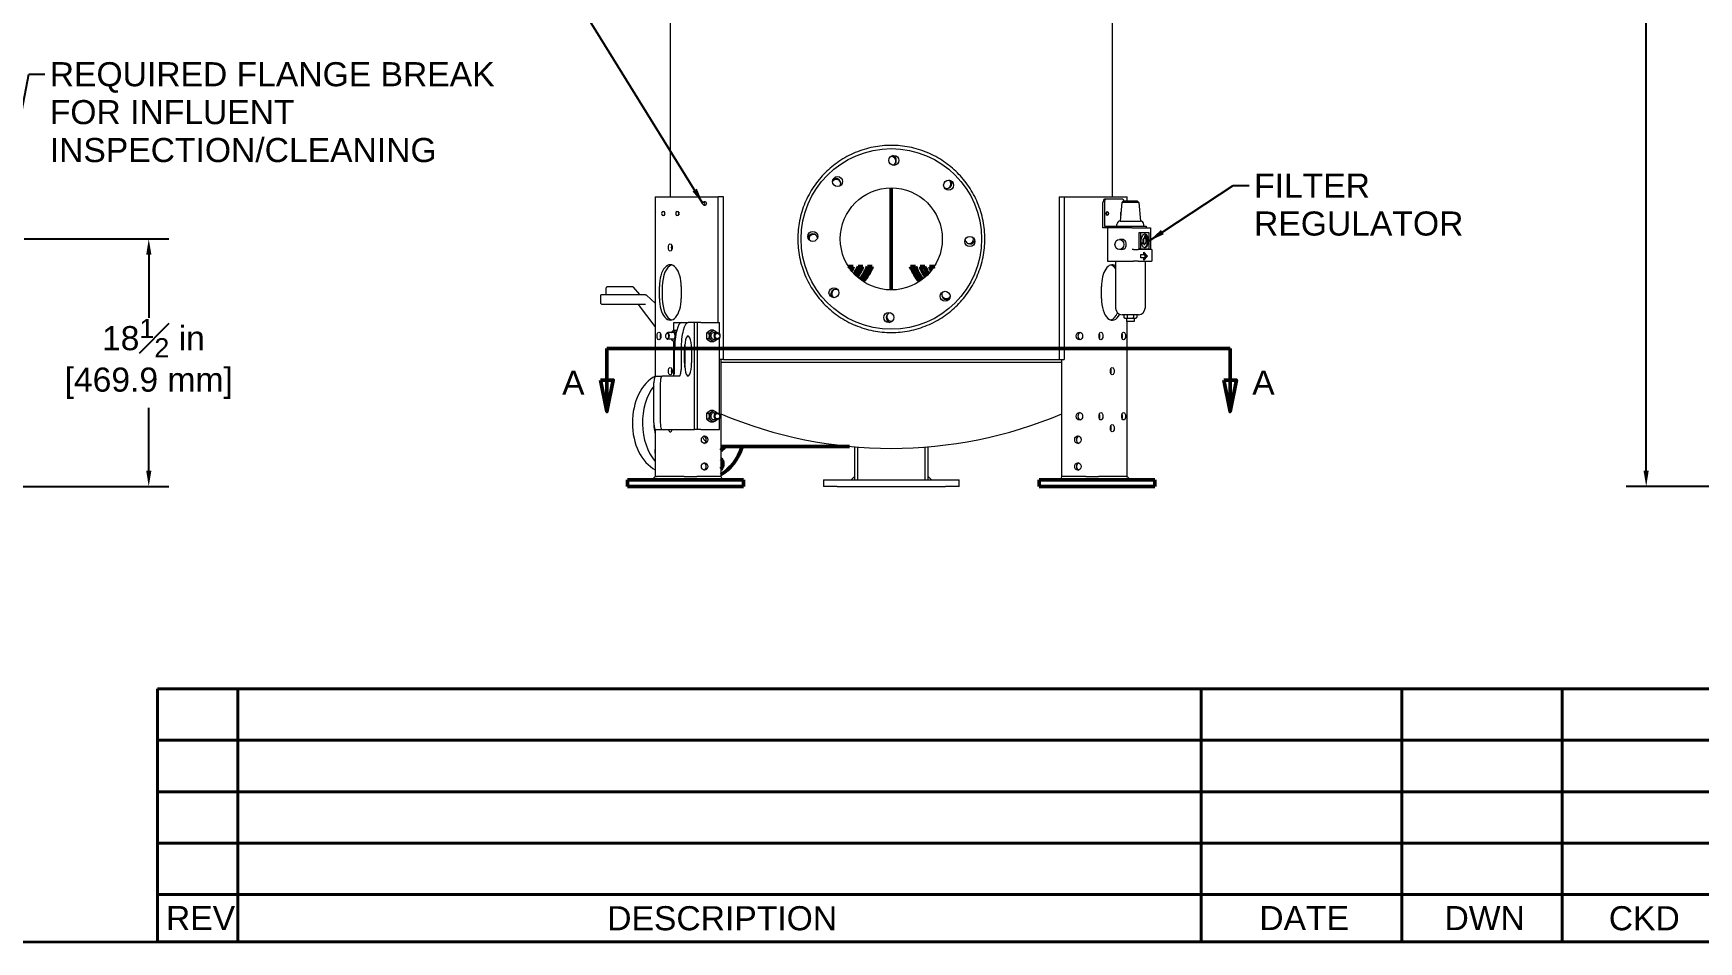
# Model space of a CAD drawing. Header units: inches. Extents: x 15 to 402, y 6 to 261.
# Drawn here: x 134.6 to 259.1, y 6 to 73.9 of the extents above; entities that cross this region are included whole.
import ezdxf

# ---------------------------------------------------------------- set-up
doc = ezdxf.new("R2010")
doc.units = ezdxf.units.IN
doc.header["$LTSCALE"] = 12
doc.header["$MEASUREMENT"] = 0
doc.linetypes.add('DOUBLE_DASH_CHAIN', pattern=[1.2403, 0.6614, -0.0827, 0.1654, -0.0827, 0.1654, -0.0827])
doc.layers.get('0').update_dxf_attribs({"lineweight": 25})
for name, color, linetype, lineweight in [('Border', 7, 'Continuous', 35), ('Dimension (ANSI)', 7, 'Continuous', 25), ('Section Line', 7, 'DOUBLE_DASH_CHAIN', 50), ('Symbol', 7, 'Continuous', 25), ('Symbol (ANSI)', 7, 'Continuous', 25), ('Visible (ANSI)', 7, 'Continuous', 50)]:
    doc.layers.add(name, color=color, linetype=linetype, lineweight=lineweight)
doc.styles.add('MEMCOR Medium', font='arial.ttf')
doc.dimstyles.new('Default (ANSI)', dxfattribs={"dimscale": 12, "dimtxt": 0.15, "dimasz": 0.098425, "dimexe": 0.125, "dimexo": 0.0625, "dimgap": 0.031496, "dimtad": 0, "dimtih": 1, "dimtoh": 1, "dimdec": 4, "dimrnd": 1e-08, "dimzin": 3, "dimdsep": 46, "dimlunit": 5, "dimtxsty": 'MEMCOR Medium', "dimcen": 0.09, "dimdle": 0.393701, "dimclrd": 256, "dimclre": 256, "dimclrt": 256, "dimadec": 0, "dimazin": 1, "dimtfac": 0.8, "dimtofl": 0, "dimtmove": 0, "dimatfit": 3, "dimfxl": 1, "dimfrac": 1, "dimtolj": 1, "dimtzin": 4, "dimlwd": -1, "dimlwe": -1, "dimarcsym": 0})
doc.dimstyles.new('Default (ANSI)$7', dxfattribs={"dimscale": 12, "dimtxt": 0.15, "dimasz": 0.098425, "dimexe": 0.125, "dimexo": 0.0625, "dimgap": 0.031496, "dimtad": 0, "dimtih": 1, "dimtoh": 1, "dimdec": 4, "dimrnd": 1e-08, "dimzin": 3, "dimdsep": 46, "dimlunit": 5, "dimtxsty": 'MEMCOR Medium', "dimcen": 0.09, "dimdle": 0.393701, "dimclrd": 256, "dimclre": 256, "dimclrt": 256, "dimadec": 0, "dimazin": 1, "dimtfac": 0.8, "dimtofl": 0, "dimtmove": 0, "dimatfit": 3, "dimfxl": 1, "dimfrac": 1, "dimtolj": 1, "dimtzin": 4, "dimlwd": -1, "dimlwe": -1, "dimarcsym": 0})

# ---------------------------------------------------------------- blocks, each defined once
blk = doc.blocks.new('Borders 22x34_D')
at = {"layer": 'Border'}
blk.add_line((1.25, 0.5), (33.5, 0.5), dxfattribs=at)
blk = doc.blocks.new('*D24')
at = {"layer": 'Defpoints', "color": 0, "transparency": 16777216}
for p in [(133.17, 58.51), (143.23, 58.51), (93.18, 40.01)]:
    blk.add_point(p, dxfattribs=at)
at = {"layer": 'Dimension (ANSI)', "transparency": 16777216}
for p, q in [((133.92, 58.51), (144.73, 58.51)), ((143.23, 57.33), (143.23, 52.63)), ((143.23, 41.2), (143.23, 45.89)), ((93.93, 40.01), (144.73, 40.01))]:
    blk.add_line(p, q, dxfattribs=at)
for points in [[(143.04, 57.33), (143.43, 57.33), (143.23, 58.51)], [(143.04, 41.2), (143.43, 41.2), (143.23, 40.01)]]:
    blk.add_solid(points, dxfattribs=at)
at = {"layer": 'Dimension (ANSI)', "transparency": 16777216, "char_height": 1.8, "attachment_point": 5, "style": 'MEMCOR Medium'}
for s, insert in [('\\A1; 18{\\H0.8x;\\S1#2;} in', (143.23, 51.1)), ('\\A1;[469.9 mm]', (143.23, 47.73))]:
    blk.add_mtext(s, dxfattribs=dict(at, insert=insert))
blk = doc.blocks.new('2dTransSection0')
at = {"layer": 'Section Line', "linetype": 'DOUBLE_DASH_CHAIN', "ltscale": 0.48389}
blk.add_line((14.79, 4.194), (18.672, 4.194), dxfattribs=at)
at = {"layer": 'Section Line', "linetype": 'Continuous'}
for p, q in [((14.79, 4.194), (15.071, 4.194)), ((14.79, 4.194), (14.79, 3.997)), ((18.391, 4.194), (18.672, 4.194)), ((18.672, 4.194), (18.672, 3.997)), ((14.75, 3.997), (14.79, 3.801)), ((14.829, 3.997), (14.75, 3.997)), ((14.79, 3.997), (14.79, 3.801)), ((14.79, 3.801), (14.829, 3.997)), ((18.633, 3.997), (18.672, 3.801)), ((18.711, 3.997), (18.633, 3.997)), ((18.672, 3.997), (18.672, 3.801)), ((18.672, 3.801), (18.711, 3.997))]:
    blk.add_line(p, q, dxfattribs=at)
at = {"layer": 'Section Line', "linetype": 'Continuous', "flags": 128}
for points in [[(14.75, 3.997), (14.79, 3.801), (14.829, 3.997), (14.75, 3.997)], [(18.633, 3.997), (18.672, 3.801), (18.711, 3.997), (18.633, 3.997)]]:
    blk.add_lwpolyline(points, dxfattribs=at)
at = {"layer": 'Section Line'}
for points in [[(14.75, 3.997), (14.79, 3.801), (14.829, 3.997), (14.75, 3.997)], [(18.633, 3.997), (18.672, 3.801), (18.711, 3.997), (18.633, 3.997)]]:
    blk.add_solid(points, dxfattribs=at)
at = {"layer": 'Section Line', "char_height": 0.15, "attachment_point": 7, "style": 'MEMCOR Medium'}
for insert in [(14.511, 3.906), (18.81, 3.906)]:
    blk.add_mtext('A', dxfattribs=dict(at, insert=insert))
blk = doc.blocks.new('*D27')
at = {"layer": 'Defpoints', "color": 0, "transparency": 16777216}
for p in [(303.18, 130.77), (255.17, 40.01), (282.97, 40.01)]:
    blk.add_point(p, dxfattribs=at)
at = {"layer": 'Dimension (ANSI)', "transparency": 16777216}
for p, q in [((302.43, 130.77), (253.67, 130.77)), ((255.17, 129.59), (255.17, 91.54)), ((255.17, 41.2), (255.17, 79.25)), ((282.22, 40.01), (253.67, 40.01))]:
    blk.add_line(p, q, dxfattribs=at)
for points in [[(254.97, 129.59), (255.36, 129.59), (255.17, 130.77)], [(254.97, 41.2), (255.36, 41.2), (255.17, 40.01)]]:
    blk.add_solid(points, dxfattribs=at)
at = {"layer": 'Dimension (ANSI)', "transparency": 16777216, "char_height": 1.8, "attachment_point": 5, "style": 'MEMCOR Medium'}
for s, insert in [('\\A1; \\fArial|b0|i0;\\H1.8000;90{\\H0.8x;\\S3#4;} in', (255.17, 87.24)), ('\\A1;[2305.2 mm]{\\P\\fArial|b0|i0;\\H1.8000;SHIPPING HEIGHT\\P\\fArial|b0|i0;\\H1.8000;REF.}', (255.17, 81.09))]:
    blk.add_mtext(s, dxfattribs=dict(at, insert=insert))
blk = doc.blocks.new('REVISION HISTORY')
at = {"layer": 'Symbol', "lineweight": 40}
for p, q in [((11.991, 2.075), (22.812, 2.075)), ((11.991, 2.075), (11.991, 0.794)), ((12.491, 2.075), (12.491, 0.794)), ((18.491, 2.075), (18.491, 0.794)), ((19.741, 2.075), (19.741, 0.794)), ((20.741, 2.075), (20.741, 0.794)), ((11.991, 1.755), (22.812, 1.755)), ((11.991, 1.434), (22.812, 1.434)), ((11.991, 1.114), (22.812, 1.114)), ((11.991, 0.794), (22.812, 0.794)), ((11.991, 0.5), (11.991, 0.794)), ((12.491, 0.5), (12.491, 0.794)), ((18.491, 0.5), (18.491, 0.794)), ((19.741, 0.5), (19.741, 0.794)), ((20.741, 0.5), (20.741, 0.794)), ((11.991, 0.5), (22.812, 0.5))]:
    blk.add_line(p, q, dxfattribs=at)
at = {"layer": 'Symbol', "char_height": 0.15, "attachment_point": 7, "style": 'MEMCOR Medium'}
for s, insert in [('REV', (12.043, 0.572)), ('DESCRIPTION', (14.792, 0.569)), ('DATE', (18.854, 0.572)), ('DWN', (20.008, 0.572)), ('CKD', (21.031, 0.569))]:
    blk.add_mtext(s, dxfattribs=dict(at, insert=insert))

msp = doc.modelspace()

# ---------------------------------------------------------------- linework, layer by layer
at = {"layer": 'Visible (ANSI)', "linetype": 'Continuous', "lineweight": 18}
for p, q in [((182.238868, 61.664122), (182.238868, 114.264122)), ((215.239499, 78.514122), (215.239499, 61.664122)), ((181.096538, 61.664122), (181.18898, 61.664122)), ((181.096538, 61.664122), (181.096538, 48.25605)), ((181.18898, 61.664122), (183.24898, 61.664122)), ((183.24898, 61.664122), (184.191538, 61.664122)), ((184.191538, 61.664122), (185.807843, 61.664122)), ((186.185139, 61.664122), (185.807843, 61.664122)), ((185.807843, 52.264122), (185.807843, 61.664122)), ((186.185139, 49.514122), (186.185139, 61.664122)), ((211.293227, 61.664122), (211.670524, 61.664122)), ((211.293227, 61.664122), (211.293227, 49.514122)), ((211.670524, 61.664122), (213.286829, 61.664122)), ((211.670524, 61.664122), (211.670524, 49.514122)), ((213.286829, 61.664122), (214.229386, 61.664122)), ((214.229386, 61.664122), (216.289386, 61.664122)), ((214.558136, 59.351622), (214.558136, 61.226622)), ((214.66639, 61.226622), (214.66639, 59.476622)), ((214.79139, 61.476622), (214.683136, 61.476622)), ((216.04139, 61.476622), (214.79139, 61.476622)), ((215.971794, 61.227054), (215.857175, 59.851622)), ((216.107175, 61.351622), (215.971794, 61.227054)), ((217.242555, 61.227054), (215.971794, 61.227054)), ((216.107175, 61.351622), (217.107175, 61.351622)), ((216.289386, 61.664122), (216.381829, 61.664122)), ((216.381829, 61.351622), (216.381829, 61.664122)), ((217.107175, 61.351622), (217.242555, 61.227054)), ((217.242555, 61.227054), (217.357175, 59.851622)), ((181.64148, 60.569122), (181.73648, 60.569122)), ((181.73648, 60.259122), (181.64148, 60.259122)), ((182.70148, 60.569122), (182.79648, 60.569122)), ((182.79648, 60.259122), (182.70148, 60.259122)), ((215.857175, 59.851622), (217.357175, 59.851622)), ((215.532415, 59.351622), (214.558136, 59.351622)), ((214.66639, 59.476622), (215.532415, 59.476622)), ((214.899643, 59.351622), (214.899643, 56.851622)), ((215.532415, 59.476622), (217.782415, 59.476622)), ((216.375485, 59.351622), (215.532415, 59.351622)), ((215.607175, 59.476622), (215.607175, 59.601622)), ((216.739947, 59.351622), (216.375485, 59.351622)), ((216.739947, 59.351622), (217.081453, 59.351622)), ((217.081453, 59.351622), (217.581453, 59.351622)), ((217.25318, 58.975428), (217.25318, 57.773631)), ((217.361433, 58.975428), (217.25318, 58.975428)), ((218.01798, 58.975428), (217.361433, 58.975428)), ((217.361433, 58.975428), (217.361433, 57.773631)), ((217.581453, 59.351622), (218.081453, 59.351622)), ((217.607175, 59.476622), (217.607175, 59.601622)), ((217.63558, 58.587251), (217.689706, 58.587251)), ((217.657381, 58.587251), (217.722664, 58.795009)), ((217.710249, 58.583246), (217.776791, 58.795009)), ((217.722664, 58.795009), (217.776791, 58.795009)), ((217.776791, 58.795009), (217.748973, 58.551165)), ((217.782415, 59.476622), (217.782415, 59.351622)), ((218.01798, 57.773631), (218.01798, 58.975428)), ((218.081453, 59.351622), (218.114947, 59.351622)), ((218.114947, 59.351622), (218.114947, 57.731429)), ((215.982175, 58.476622), (215.785676, 58.476622)), ((215.982175, 57.726622), (215.785676, 57.726622)), ((216.8482, 57.731429), (216.739947, 57.731429)), ((216.8482, 57.731429), (217.189706, 57.731429)), ((218.189706, 57.731429), (217.189706, 57.731429)), ((217.361433, 57.773631), (217.25318, 57.773631)), ((217.361433, 57.773631), (218.01798, 57.773631)), ((217.403425, 57.107037), (217.403425, 57.346206)), ((217.403425, 57.346206), (217.626764, 57.346206)), ((217.52969, 58.180886), (217.550459, 58.246981)), ((217.52969, 58.180886), (217.583817, 58.180886)), ((217.641992, 58.087852), (217.52969, 58.180886)), ((217.550459, 58.246981), (217.604586, 58.246981)), ((217.583817, 58.180886), (217.604586, 58.246981)), ((217.696118, 58.087852), (217.583817, 58.180886)), ((217.626764, 57.346206), (217.626764, 57.534014)), ((217.626764, 57.534014), (217.880558, 57.226622)), ((217.772305, 57.226622), (217.626764, 57.402899)), ((217.641992, 58.087852), (217.696118, 58.087852)), ((217.704801, 58.16396), (217.696118, 58.087852)), ((218.189706, 57.731429), (218.2232, 57.731429)), ((218.2232, 57.731429), (218.2232, 56.851622)), ((214.899643, 56.851622), (216.8482, 56.851622)), ((215.499397, 56.851622), (215.499397, 53.351622)), ((217.189706, 56.851622), (216.8482, 56.851622)), ((217.189706, 56.851622), (218.189706, 56.851622)), ((217.626764, 57.107037), (217.403425, 57.107037)), ((217.880558, 57.226622), (217.626764, 56.91923)), ((217.626764, 57.050345), (217.772305, 57.226622)), ((217.626764, 56.91923), (217.626764, 57.107037)), ((217.714952, 56.851622), (217.714952, 53.351622)), ((217.880558, 57.226622), (217.772305, 57.226622)), ((218.2232, 56.851622), (218.189706, 56.851622)), ((177.432593, 54.367964), (177.432593, 54.862964)), ((177.854431, 54.922964), (177.486735, 54.922964)), ((179.433332, 54.922964), (177.854431, 54.922964)), ((179.935638, 54.355076), (179.47301, 54.904061)), ((181.40398, 54.074122), (181.40398, 54.954122)), ((181.620486, 54.954122), (181.620486, 54.074122)), ((183.03398, 54.954122), (183.03398, 54.074122)), ((214.444386, 54.074122), (214.444386, 54.954122)), ((176.990097, 54.222964), (176.990097, 53.772964)), ((177.647602, 54.347964), (177.096059, 54.347964)), ((177.096059, 53.647964), (177.647602, 53.647964)), ((180.361583, 54.347964), (177.647602, 54.347964)), ((177.647602, 53.647964), (180.352818, 53.647964)), ((181.096538, 51.968066), (179.842688, 53.622003)), ((181.096538, 53.710422), (180.426977, 54.321875)), ((217.214952, 52.851622), (215.999397, 52.851622)), ((216.115252, 52.851622), (216.115252, 52.664122)), ((216.187421, 52.601622), (216.397298, 52.601622)), ((216.325925, 52.601622), (216.325925, 52.351622)), ((216.888425, 52.351622), (216.325925, 52.351622)), ((216.361213, 52.851622), (216.361213, 52.664122)), ((216.381829, 40.764122), (216.381829, 52.351622)), ((216.397298, 52.601622), (216.817051, 52.601622)), ((216.817051, 52.601622), (217.026928, 52.601622)), ((216.853136, 52.851622), (216.853136, 52.664122)), ((216.888425, 52.601622), (216.888425, 52.351622)), ((217.099097, 52.851622), (217.099097, 52.664122)), ((181.923912, 51.429735), (181.951164, 51.468265)), ((181.923912, 51.098508), (181.951164, 51.059978)), ((182.460562, 51.514122), (182.023319, 51.514122)), ((182.473474, 52.264122), (183.06084, 52.264122)), ((182.473474, 51.685217), (182.473474, 52.264122)), ((182.489501, 51.697135), (182.699746, 51.697135)), ((183.06084, 52.264122), (183.543803, 52.264122)), ((184.022079, 52.264122), (183.543803, 52.264122)), ((184.256668, 52.264122), (184.022079, 52.264122)), ((184.022079, 44.264122), (184.022079, 52.264122)), ((184.502897, 52.264122), (184.256668, 52.264122)), ((184.256668, 44.264122), (184.256668, 52.264122)), ((184.502897, 52.264122), (185.888537, 52.264122)), ((185.121512, 51.480628), (184.931005, 51.480628)), ((185.121512, 51.047616), (184.931005, 51.047616)), ((185.446271, 51.697135), (185.255765, 51.697135)), ((185.462979, 51.514122), (185.715421, 51.514122)), ((185.888537, 51.414259), (185.888537, 52.264122)), ((185.888537, 45.414259), (185.888537, 51.113985)), ((182.460562, 51.014122), (182.023319, 51.014122)), ((182.473474, 48.320469), (182.473474, 50.843027)), ((182.489501, 50.831109), (182.564438, 50.831109)), ((182.543202, 48.764122), (182.543202, 50.264122)), ((183.026165, 50.264122), (183.026165, 48.764122)), ((183.284984, 49.264122), (183.284984, 50.264122)), ((183.319659, 49.264122), (183.319659, 50.264122)), ((183.802622, 50.264122), (183.802622, 49.264122)), ((185.446271, 50.831109), (185.255765, 50.831109)), ((185.462979, 51.014122), (185.715421, 51.014122)), ((186.185139, 49.514122), (185.888537, 49.514122)), ((185.98946, 49.514122), (185.98946, 40.764122)), ((211.488906, 49.269122), (185.98946, 49.269122)), ((186.185139, 49.514122), (211.293227, 49.514122)), ((211.293227, 49.514122), (211.670524, 49.514122)), ((211.488906, 40.764122), (211.488906, 49.514122)), ((180.990288, 44.764122), (180.990288, 47.764122)), ((181.119697, 48.264122), (181.60266, 48.264122)), ((181.47325, 47.764122), (181.47325, 44.764122)), ((182.896755, 48.264122), (181.60266, 48.264122)), ((185.121512, 45.480628), (184.931005, 45.480628)), ((185.121512, 45.047616), (184.931005, 45.047616)), ((185.446271, 45.697135), (185.255765, 45.697135)), ((185.446271, 44.831109), (185.255765, 44.831109)), ((185.462979, 45.514122), (185.715421, 45.514122)), ((185.462979, 45.014122), (185.715421, 45.014122)), ((185.888537, 44.264122), (185.888537, 45.113985)), ((181.096538, 44.272194), (181.096538, 40.764122)), ((181.119697, 44.264122), (181.60266, 44.264122)), ((181.60266, 44.264122), (184.022079, 44.264122)), ((184.256668, 44.264122), (184.022079, 44.264122)), ((184.502897, 44.264122), (184.256668, 44.264122)), ((184.502897, 44.264122), (185.888537, 44.264122)), ((195.989183, 42.979572), (195.989183, 40.514122)), ((196.239183, 40.514122), (196.239183, 42.959506)), ((201.239183, 42.959506), (201.239183, 40.514122)), ((201.489183, 40.514122), (201.489183, 42.979572)), ((181.096538, 40.764122), (180.846538, 40.514122)), ((181.096538, 40.764122), (181.18898, 40.764122)), ((183.24898, 40.764122), (181.18898, 40.764122)), ((183.24898, 40.764122), (184.191538, 40.764122)), ((185.98946, 40.764122), (184.191538, 40.764122)), ((185.98946, 40.764122), (186.11446, 40.514122)), ((193.681683, 40.514122), (194.681683, 40.514122)), ((193.681683, 40.514122), (193.681683, 40.014122)), ((194.681683, 40.014122), (193.681683, 40.014122)), ((194.681683, 40.514122), (202.801683, 40.514122)), ((194.681683, 40.014122), (202.801683, 40.014122)), ((195.989183, 40.764122), (195.739183, 40.514122)), ((195.989183, 40.764122), (195.989183, 40.514122)), ((201.489183, 40.764122), (201.739183, 40.514122)), ((201.489183, 40.514122), (201.489183, 40.764122)), ((202.801683, 40.514122), (203.801683, 40.514122)), ((203.801683, 40.014122), (202.801683, 40.014122)), ((203.801683, 40.014122), (203.801683, 40.514122)), ((211.488906, 40.764122), (211.363906, 40.514122)), ((213.286829, 40.764122), (211.488906, 40.764122)), ((213.286829, 40.764122), (214.229386, 40.764122)), ((216.289386, 40.764122), (214.229386, 40.764122)), ((216.289386, 40.764122), (216.381829, 40.764122)), ((216.381829, 40.764122), (216.631829, 40.514122))]:
    msp.add_line(p, q, dxfattribs=at)
at = {"layer": 'Visible (ANSI)'}
for p, q in [((198.739183, 62.326622), (198.739183, 54.701622)), ((198.739183, 54.701622), (198.739183, 62.326622)), ((195.540055, 56.448843), (195.895729, 56.448843)), ((195.540055, 56.448843), (195.606773, 56.39427)), ((195.873013, 56.39427), (195.606773, 56.39427)), ((196.251404, 56.448843), (196.607079, 56.448843)), ((196.251404, 56.448843), (196.318123, 56.39427)), ((196.584362, 56.39427), (196.318123, 56.39427)), ((196.962754, 56.448843), (197.318428, 56.448843)), ((196.962754, 56.448843), (197.029472, 56.39427)), ((197.295712, 56.39427), (197.029472, 56.39427)), ((200.186667, 56.448843), (200.542342, 56.448843)), ((200.475623, 56.39427), (200.209384, 56.39427)), ((200.542342, 56.448843), (200.475623, 56.39427)), ((200.894198, 56.448843), (201.249873, 56.448843)), ((201.183154, 56.39427), (200.916915, 56.39427)), ((201.249873, 56.448843), (201.183154, 56.39427)), ((201.601729, 56.448843), (201.943833, 56.448843)), ((201.890685, 56.39427), (201.624446, 56.39427)), ((201.92844, 56.425152), (201.890685, 56.39427)), ((185.98946, 43.014122), (195.605416, 43.014122)), ((179.02535, 40.514122), (179.159325, 40.514122)), ((179.02535, 40.014122), (179.02535, 40.514122)), ((179.159325, 40.014122), (179.02535, 40.014122)), ((179.159325, 40.514122), (183.219325, 40.514122)), ((179.159325, 40.014122), (183.219325, 40.014122)), ((183.219325, 40.514122), (184.58535, 40.514122)), ((184.58535, 40.014122), (183.219325, 40.014122)), ((184.58535, 40.514122), (187.183427, 40.514122)), ((184.58535, 40.014122), (187.183427, 40.014122)), ((187.183427, 40.514122), (187.683427, 40.514122)), ((187.683427, 40.014122), (187.183427, 40.014122)), ((187.683427, 40.014122), (187.683427, 40.514122)), ((209.79244, 40.514122), (210.29244, 40.514122)), ((209.79244, 40.014122), (209.79244, 40.514122)), ((210.29244, 40.014122), (209.79244, 40.014122)), ((210.29244, 40.514122), (212.890516, 40.514122)), ((210.29244, 40.014122), (212.890516, 40.014122)), ((212.890516, 40.514122), (214.256542, 40.514122)), ((214.256542, 40.014122), (212.890516, 40.014122)), ((214.256542, 40.514122), (218.316542, 40.514122)), ((214.256542, 40.014122), (218.316542, 40.014122)), ((218.316542, 40.514122), (218.450516, 40.514122)), ((218.450516, 40.014122), (218.316542, 40.014122)), ((218.450516, 40.014122), (218.450516, 40.514122))]:
    msp.add_line(p, q, dxfattribs=at)
at = {"layer": 'Visible (ANSI)', "linetype": 'Continuous', "lineweight": 18}
for centre, radius in [((198.739183, 58.514122), 6.75), ((198.928817, 64.386061), 0.375), ((194.721187, 62.800301), 0.375), ((198.739183, 58.514122), 3.8125), ((203.025362, 62.532118), 0.375), ((192.867245, 58.703756), 0.375), ((204.611122, 58.324488), 0.375), ((194.453004, 54.496126), 0.375), ((202.75718, 54.227943), 0.375), ((198.54955, 52.642183), 0.375)]:
    msp.add_circle(centre, radius, dxfattribs=at)
for centre, radius, start, end in [((198.739183, 64.389122), 0.375, 283.72301547, 74.42726579), ((198.739183, 64.321122), 0.344488, 338.29196221, 101.32002534), ((194.633014, 62.620291), 0.344488, 23.29196221, 146.32002534), ((194.584931, 62.668374), 0.375, 328.72301547, 119.42726579), ((202.893436, 62.668374), 0.375, 238.72301547, 29.42726579), ((202.845352, 62.620291), 0.344488, 293.29196221, 56.32002534), ((215.857175, 59.601622), 0.25, 90, 180), ((217.357175, 59.601622), 0.25, 0, 90), ((192.864183, 58.514122), 0.375, 13.72301547, 164.42726579), ((192.932183, 58.514122), 0.344488, 68.29196221, 191.32002534), ((204.546183, 58.514122), 0.344488, 248.29196221, 11.32002534), ((204.614183, 58.514122), 0.375, 193.72301547, 344.42726579), ((177.412593, 54.367964), 0.02, 270, 0), ((179.950932, 54.367964), 0.02, 220.12074021, 270), ((194.584931, 54.35987), 0.375, 58.72301547, 209.42726579), ((194.633014, 54.407953), 0.344488, 113.29196221, 236.32002534), ((202.893436, 54.35987), 0.375, 148.72301547, 299.42726579), ((202.845352, 54.407953), 0.344488, 203.29196221, 326.32002534), ((198.739183, 52.639122), 0.375, 103.72301547, 254.42726579), ((198.739183, 52.707122), 0.344488, 158.29196221, 281.32002534), ((215.999397, 53.351622), 0.5, 180, 270), ((217.214952, 53.351622), 0.5, 270, 0), ((198.739183, 75.674122), 32.81, 247.13304481, 292.86695519)]:
    msp.add_arc(centre, radius, start, end, dxfattribs=at)
for centre, major_axis, ratio in [((184.786551, 61.164122), (0, -0.155), 0.8660254038), ((214.88514, 60.414122), (0, -0.15625), 0.5), ((217.689706, 58.374529), (0, 0.520383), 0.5), ((182.21898, 57.874122), (0, -0.28), 0.5), ((215.785676, 58.101622), (0, 0.375), 0.8660254038), ((181.37298, 51.264122), (0, -0.28), 0.5), ((181.982448, 51.264122), (0, 0.202815), 0.5), ((185.715421, 51.264122), (0, -0.25), 0.8660254038), ((185.739018, 51.264122), (0, -0.202815), 0.8660254038), ((212.801855, 51.264122), (0, 0.28), 0.8660254038), ((214.413386, 51.264122), (0, -0.28), 0.5), ((216.105386, 51.264122), (0, -0.28), 0.5), ((182.21898, 48.633122), (0, -0.28), 0.5), ((215.259386, 48.633122), (0, -0.28), 0.5), ((185.715421, 45.264122), (0, -0.25), 0.8660254038), ((185.739018, 45.264122), (0, -0.202815), 0.8660254038), ((212.801855, 45.264122), (0, 0.28), 0.8660254038), ((214.413386, 45.264122), (0, -0.28), 0.5), ((216.105386, 45.264122), (0, -0.28), 0.5), ((184.786551, 43.510122), (0, -0.28), 0.8660254038), ((212.691816, 43.510122), (0, -0.28), 0.8660254038), ((215.259386, 44.370122), (0, -0.28), 0.5), ((184.786551, 41.510122), (0, -0.28), 0.8660254038), ((212.691816, 41.510122), (0, -0.28), 0.8660254038)]:
    msp.add_ellipse(centre, major_axis=major_axis, ratio=ratio, dxfattribs=at)
for centre, major_axis, ratio, start_param, end_param in [((184.661551, 61.164122), (0, 0.155), 0.8660254038, 3.6259108265, 5.7988671343), ((214.683136, 61.226622), (0, 0.25), 0.5, 0, 1.5707963268), ((214.79139, 61.226622), (0, 0.25), 0.5, 0, 1.5707963268), ((216.04139, 61.226622), (0, 0.25), 0.5, 5.235987756, 6.2831853072), ((181.64148, 60.414122), (0, -0.155), 0.5, 3.1415926536, 6.2831853072), ((181.73648, 60.414122), (0, 0.155), 0.5, 3.1415926536, 6.2831853072), ((181.857986, 60.414122), (0, -0.155), 0.5, 4.0425343685, 5.3822435923), ((182.70148, 60.414122), (0, -0.155), 0.5, 3.1415926536, 6.2831853072), ((182.79648, 60.414122), (0, 0.155), 0.5, 3.1415926536, 6.2831853072), ((182.917986, 60.414122), (0, -0.155), 0.5, 4.0425343685, 5.3822435923), ((214.776886, 60.414122), (0, -0.155), 0.5, 0.7651023116, 2.3764903419), ((214.776886, 60.414122), (0, 0.15625), 0.5, 3.9069854798, 5.517792481), ((215.94764, 60.414122), (0, 0.15625), 0.5, 0.4176482839, 2.3936470149), ((215.836886, 60.414122), (0, -0.155), 0.5, 1.9512219713, 2.3536968358), ((215.836886, 60.414122), (0, -0.155), 0.5, 0.7878958178, 0.8600733275), ((215.839386, 60.414122), (0, 0.15625), 0.5, 5.1628419563, 5.517792481), ((215.839386, 60.414122), (0, 0.15625), 0.5, 3.9069854798, 3.9316386496), ((217.63558, 58.374529), (0, 0.212722), 0.5, 0, 2.2137980719), ((217.689706, 58.374529), (0, 0.212722), 0.5, 6.0888237205, 8.4969833791), ((217.63558, 58.374529), (0, -0.520383), 0.5, 0.1042014779, 3.0373911757), ((217.689706, 58.374529), (0, -0.212722), 0.5, 0.1423964183, 2.5505560768), ((182.435486, 57.874122), (0, -0.28), 0.5, 4.0255227217, 5.3992552391), ((215.982175, 58.101622), (0, 0.375), 0.8660254038, 3.1415926536, 6.2831853072), ((182.21898, 54.954122), (0, 1.63), 0.5, 4.7123889804, 7.853981634), ((182.435486, 54.954122), (0, 1.63), 0.5, 0.133219685, 1.5707963268), ((215.259386, 54.954122), (0, 1.63), 0.5, 5.9842613401, 7.853981634), ((215.04288, 54.954122), (0, 1.63), 0.5, 5.6886256552, 6.1499656221), ((182.21898, 54.074122), (0, -1.63), 0.5, 4.7123889804, 7.853981634), ((182.435486, 54.074122), (0, -1.63), 0.5, 4.7123889804, 6.1499656221), ((215.259386, 54.074122), (0, -1.63), 0.5, 4.7123889804, 7.0372124143), ((215.04288, 54.074122), (0, -1.63), 0.5, 0.133219685, 0.8446083449), ((216.187421, 52.664122), (0.072169, 0), 0.8660254038, 3.1415926536, 4.7123889804), ((216.397298, 52.664122), (0, -0.0625), 0.5773502692, 4.7123889804, 6.2831853072), ((216.817051, 52.664122), (0, -0.0625), 0.5773502692, 0, 1.5707963268), ((217.026928, 52.664122), (-0.072169, 0), 0.8660254038, 1.5707963268, 3.1415926536), ((181.589486, 51.264122), (0, -0.28), 0.5, 4.0255227217, 5.3992552391), ((182.023319, 51.264122), (0, -0.25), 0.5, 5.6678394954, 10.0401237726), ((182.460494, 51.264122), (0, -0.375), 0.5, 3.6651914292, 3.9826613242), ((182.460494, 51.264122), (0, 0.375), 0.5, 5.7595865316, 6.8067840828), ((182.460494, 51.264122), (0, -0.250136), 0.5, 6.2502277292, 9.4577355388), ((183.06084, 50.264122), (0, 2), 0.2588190451, 0, 1.5707963268), ((182.460494, 51.264122), (0, 0.375), 0.5, 5.0867313092, 5.7595865316), ((183.543803, 50.264122), (0, 2), 0.2588190451, 0, 1.5707963268), ((183.543803, 50.264122), (0, 1), 0.2588190451, 4.7123889804, 7.853981634), ((185.463018, 51.264122), (0, -0.375), 0.8660254038, 3.6651914292, 4.7123889804), ((185.463018, 51.264122), (0, -0.375), 0.8660254038, 4.7123889804, 5.7595865316), ((185.463018, 51.264122), (0, 0.250136), 0.8660254038, 6.2502277292, 9.4577355388), ((185.463018, 51.264122), (0, 0.375), 0.8660254038, 5.7595865316, 6.8067840828), ((185.463018, 51.264122), (0, 0.375), 0.8660254038, 5.4421166366, 5.7595865316), ((212.926855, 51.264122), (0, 0.28), 0.8660254038, 0.2606882987, 2.8809043549), ((214.19688, 51.264122), (0, 0.28), 0.5, 4.0255227217, 5.3992552391), ((215.88888, 51.264122), (0, 0.28), 0.5, 4.0255227217, 5.3992552391), ((182.460494, 51.264122), (0, -0.375), 0.5, 5.4421166366, 5.7595865316), ((182.460494, 51.264122), (0, -0.375), 0.5, 5.7595865316, 6.8067840828), ((182.460494, 51.264122), (0, 0.375), 0.5, 3.6651914292, 3.808402678), ((183.06084, 50.264122), (0, 1), 0.2588190451, 4.7123889804, 5.0804890631), ((185.463018, 51.264122), (0, -0.375), 0.8660254038, 5.7595865316, 6.8067840828), ((185.463018, 51.264122), (0, 0.375), 0.8660254038, 3.6651914292, 3.9826613242), ((182.435486, 48.633122), (0, -0.28), 0.5, 4.0255227217, 5.3992552391), ((182.413792, 48.764122), (0, -0.5), 0.2588190451, 0, 1.5707963268), ((182.896755, 48.764122), (0, -0.5), 0.2588190451, 0, 1.5707963268), ((183.543803, 49.264122), (0, -1), 0.2588190451, 4.7123889804, 7.853981634), ((183.06084, 49.264122), (0, 1), 0.2588190451, 4.3442888977, 4.7123889804), ((215.04288, 48.633122), (0, 0.28), 0.5, 4.0255227217, 5.3992552391), ((182.034846, 44.764122), (0, -3.75), 0.7071067812, 3.5032858023, 5.9214921585), ((182.786147, 44.764122), (0, 3.75), 0.7071067812, 0.7440335686, 2.4507437408), ((181.119697, 47.764122), (0, 0.5), 0.2588190451, 0, 1.5707963268), ((181.60266, 47.764122), (0, 0.5), 0.2588190451, 0, 1.5707963268), ((185.463018, 45.264122), (0, -0.375), 0.8660254038, 3.6651914292, 4.7123889804), ((185.463018, 45.264122), (0, -0.375), 0.8660254038, 4.7123889804, 5.7595865316), ((185.463018, 45.264122), (0, 0.250136), 0.8660254038, 6.2502277292, 9.4577355388), ((185.463018, 45.264122), (0, 0.375), 0.8660254038, 5.7595865316, 6.8067840828), ((185.463018, 45.264122), (0, -0.375), 0.8660254038, 5.7595865316, 6.8067840828), ((185.463018, 45.264122), (0, 0.375), 0.8660254038, 5.4421166366, 5.7595865316), ((185.463018, 45.264122), (0, 0.375), 0.8660254038, 3.6651914292, 3.9826613242), ((212.926855, 45.264122), (0, 0.28), 0.8660254038, 0.2606882987, 2.8809043549), ((214.19688, 45.264122), (0, 0.28), 0.5, 4.0255227217, 5.3992552391), ((215.88888, 45.264122), (0, 0.28), 0.5, 4.0255227217, 5.3992552391), ((181.119697, 44.764122), (0, -0.5), 0.2588190451, 4.7123889804, 6.2831853072), ((182.813986, 44.764122), (0, 2.57874), 0.7071067812, 1.5884679512, 1.9134382349), ((181.60266, 44.764122), (0, -0.5), 0.2588190451, 4.7123889804, 6.2831853072), ((182.21898, 44.370122), (0, -0.28), 0.5, 5.1006413418, 7.4657292726), ((182.435486, 44.370122), (0, -0.28), 0.5, 5.1006413418, 5.3992552391), ((185.611746, 44.764122), (0, 1.75), 0.7071067812, 2.2136390612, 2.497560536), ((184.661551, 43.510122), (0, -0.28), 0.8660254038, 0.2606882987, 2.8809043549), ((212.816816, 43.510122), (0, 0.28), 0.8660254038, 0.2606882987, 2.8809043549), ((215.04288, 44.370122), (0, 0.28), 0.5, 4.0255227217, 5.3992552391), ((181.286147, 42.642802), (0, 0.3125), 0.7071067812, 1.0315092087, 2.1100834449), ((185.346581, 44.764122), (0, 2.125), 0.7071067812, 3.5836987417, 3.7447840592), ((184.661551, 41.510122), (0, -0.28), 0.8660254038, 0.2606882987, 2.8809043549), ((212.816816, 41.510122), (0, 0.28), 0.8660254038, 0.2606882987, 2.8809043549)]:
    msp.add_ellipse(centre, major_axis=major_axis, ratio=ratio, start_param=start_param, end_param=end_param, dxfattribs=at)
at = {"layer": 'Visible (ANSI)'}
for centre, major_axis, start_param, end_param in [((193.015154, 58.514122), (0, 4.125), 4.1865463465, 4.1880121416), ((193.015154, 58.514122), (0, -4.234), 1.0372824092, 1.046419488), ((193.370829, 58.514122), (0, -4.125), 0.9575263501, 1.046419488), ((193.726503, 58.514122), (0, 4.125), 4.0221641495, 4.1880121416), ((193.726503, 58.514122), (0, -4.234), 0.8821641171, 1.046419488), ((194.082178, 58.514122), (0, -4.125), 0.8110340839, 1.046419488), ((194.437853, 58.514122), (0, 4.125), 3.8888005692, 4.1880121416), ((194.437853, 58.514122), (0, -4.234), 0.7562190089, 1.046419488), ((194.793527, 58.514122), (0, -4.125), 0.6880848202, 1.046419488), ((202.711568, 58.514122), (0, 4.125), 2.0951731656, 2.4492132702), ((203.067242, 58.514122), (0, 4.234), 2.0951731656, 2.38102141), ((203.067242, 58.514122), (0, -4.125), 5.2367658192, 5.5313539087), ((203.419099, 58.514122), (0, 4.125), 2.0951731656, 2.3262653182), ((203.774773, 58.514122), (0, 4.234), 2.0951731656, 2.2549733358), ((203.774773, 58.514122), (0, -4.125), 5.2367658192, 5.3979039898), ((204.12663, 58.514122), (0, 4.125), 2.0951731656, 2.179676037), ((204.482305, 58.514122), (0, 4.234), 2.0951731656, 2.0995374604), ((184.950601, 44.764122), (0, -4.125), 0.3641573876, 1.1326711984), ((185.346581, 44.764122), (0, 2.241241), 3.5592870222, 3.8164156682), ((185.846281, 41.706081), (0, -0.4375), 0.4811804936, 2.66041216)]:
    msp.add_ellipse(centre, major_axis=major_axis, ratio=0.7071067812, start_param=start_param, end_param=end_param, dxfattribs=at)
at = {"layer": 'Visible (ANSI)', "linetype": 'Continuous', "lineweight": 18}
for points, knots in [([(192.063797, 56.439534), (192.128749, 56.230886), (192.203392, 56.024987), (192.466557, 55.393954), (192.688648, 54.983606), (193.199772, 54.225947), (193.488863, 53.878624), (194.103286, 53.264201), (194.450415, 52.975163), (195.20817, 52.46387), (195.618807, 52.241577), (196.478454, 51.883083), (196.928248, 51.746597), (197.836229, 51.566925), (198.294431, 51.523793), (199.183935, 51.523793), (199.642138, 51.566925), (200.550119, 51.746597), (200.999912, 51.883083), (201.85956, 52.241577), (202.270196, 52.46387), (203.027951, 52.975163), (203.375081, 53.264201), (203.989503, 53.878624), (204.278594, 54.225947), (204.789719, 54.983606), (205.011809, 55.393954), (205.37007, 56.253012), (205.506525, 56.702513), (205.641339, 57.383422), (205.674742, 57.61149), (205.718829, 58.065507), (205.729512, 58.291456), (205.729512, 58.736787), (205.718829, 58.962737), (205.674742, 59.416754), (205.641339, 59.644822), (205.506525, 60.325731), (205.37007, 60.775232), (205.011809, 61.63429), (204.789719, 62.044637), (204.278594, 62.802297), (203.989503, 63.14962), (203.375081, 63.764042), (203.027951, 64.053081), (202.270196, 64.564374), (201.85956, 64.786667), (200.999912, 65.145161), (200.550119, 65.281646), (199.642138, 65.461319), (199.183935, 65.504451), (198.294431, 65.504451), (197.836229, 65.461319), (196.928248, 65.281646), (196.478454, 65.145161), (195.618807, 64.786667), (195.20817, 64.564374), (194.450415, 64.053081), (194.103286, 63.764042), (193.488863, 63.14962), (193.199772, 62.802297), (192.688648, 62.044637), (192.466557, 61.63429), (192.108297, 60.775232), (191.971842, 60.325731), (191.837028, 59.644822), (191.803625, 59.416754), (191.759537, 58.962737), (191.748854, 58.736787), (191.748854, 58.514122)], [5.1948968153, 5.1948968153, 5.1948968153, 5.1948968153, 6.7868436129, 6.7868436129, 10.1802654193, 10.1802654193, 13.5736872258, 13.5736872258, 16.9626990158, 16.9626990158, 20.3517108059, 20.3517108059, 23.7407225959, 23.7407225959, 27.1297343859, 27.1297343859, 30.518746176, 30.518746176, 33.907757966, 33.907757966, 37.296769756, 37.296769756, 40.6857815461, 40.6857815461, 44.0792033525, 44.0792033525, 47.472625159, 47.472625159, 50.8660469654, 50.8660469654, 52.5627578687, 52.5627578687, 54.2594687719, 54.2594687719, 55.9561796751, 55.9561796751, 57.6528905783, 57.6528905783, 61.0463123848, 61.0463123848, 64.4397341912, 64.4397341912, 67.8331559977, 67.8331559977, 71.2221677877, 71.2221677877, 74.6111795777, 74.6111795777, 78.0001913678, 78.0001913678, 81.3892031578, 81.3892031578, 84.7782149479, 84.7782149479, 88.1672267379, 88.1672267379, 91.5562385279, 91.5562385279, 94.945250318, 94.945250318, 98.3386721244, 98.3386721244, 101.7320939309, 101.7320939309, 105.1255157373, 105.1255157373, 106.8222266405, 106.8222266405, 108.5189375438, 108.5189375438, 108.5189375438, 108.5189375438]), ([(191.748854, 58.514122), (191.748854, 58.291456), (191.759537, 58.065507), (191.803625, 57.61149), (191.837028, 57.383422), (191.929679, 56.915468), (191.990518, 56.675735), (192.063797, 56.439534)], [108.5189375438, 108.5189375438, 108.5189375438, 108.5189375438, 110.215648447, 110.215648447, 111.9123593502, 111.9123593502, 113.7138343591, 113.7138343591, 113.7138343591, 113.7138343591]), ([(177.486735, 54.922964), (177.481296, 54.922964), (177.475872, 54.922049), (177.465644, 54.918651), (177.460897, 54.916113), (177.452115, 54.909747), (177.44827, 54.905802), (177.441636, 54.897018), (177.439022, 54.892121), (177.435154, 54.882206), (177.433899, 54.877176), (177.432798, 54.86908), (177.432593, 54.866022), (177.432593, 54.862964)], [4.7123889804, 4.7123889804, 4.7123889804, 4.7123889804, 4.943144262, 4.943144262, 5.186041427, 5.186041427, 5.4648709604, 5.4648709604, 5.7790302257, 5.7790302257, 6.0931894911, 6.0931894911, 6.2831853072, 6.2831853072, 6.2831853072, 6.2831853072]), ([(179.433332, 54.922964), (179.436623, 54.922964), (179.439913, 54.922635), (179.446283, 54.921369), (179.449362, 54.920434), (179.455162, 54.918082), (179.457884, 54.916667), (179.46291, 54.913502), (179.465215, 54.911753), (179.469412, 54.908044), (179.471305, 54.906084), (179.47301, 54.904061)], [1.57079632679, 1.57079632679, 1.57079632679, 1.57079632679, 1.71042266695, 1.71042266695, 1.85004900711, 1.85004900711, 1.98967534727, 1.98967534727, 2.12930168743, 2.12930168743, 2.26892802759, 2.26892802759, 2.26892802759, 2.26892802759]), ([(177.096059, 54.347964), (177.085601, 54.347964), (177.075168, 54.346142), (177.055354, 54.339289), (177.046078, 54.334131), (177.028709, 54.320932), (177.02097, 54.312602), (177.007799, 54.294013), (177.002567, 54.283635), (176.994822, 54.262189), (176.992309, 54.251108), (176.990413, 54.234284), (176.990097, 54.228624), (176.990097, 54.222964)], [4.7123889804, 4.7123889804, 4.7123889804, 4.7123889804, 4.9522233523, 4.9522233523, 5.2054640911, 5.2054640911, 5.4968067744, 5.4968067744, 5.8109660397, 5.8109660397, 6.1251253051, 6.1251253051, 6.2831853072, 6.2831853072, 6.2831853072, 6.2831853072]), ([(176.990097, 53.772964), (176.990097, 53.761715), (176.991338, 53.750464), (176.996402, 53.728422), (177.000223, 53.717624), (177.010789, 53.697057), (177.017546, 53.687265), (177.034546, 53.669797), (177.044856, 53.662116), (177.066783, 53.652041), (177.077899, 53.649047), (177.091544, 53.648047), (177.093802, 53.647964), (177.096059, 53.647964)], [6.2831853072, 6.2831853072, 6.2831853072, 6.2831853072, 6.5973445725, 6.5973445725, 6.9115038379, 6.9115038379, 7.2256631033, 7.2256631033, 7.5398223686, 7.5398223686, 7.8022158257, 7.8022158257, 7.853981634, 7.853981634, 7.853981634, 7.853981634]), ([(179.801275, 53.647964), (179.803575, 53.647964), (179.805877, 53.647727), (179.810699, 53.646695), (179.813222, 53.645898), (179.818575, 53.643554), (179.821404, 53.642004), (179.827298, 53.637975), (179.830359, 53.635493), (179.836537, 53.62951), (179.839652, 53.626008), (179.842688, 53.622003)], [1.57079632679, 1.57079632679, 1.57079632679, 1.57079632679, 1.72091821088, 1.72091821088, 1.87104009496, 1.87104009496, 2.02116197904, 2.02116197904, 2.17128386312, 2.17128386312, 2.3214057472, 2.3214057472, 2.3214057472, 2.3214057472]), ([(180.361583, 54.347964), (180.366584, 54.347964), (180.371583, 54.347556), (180.381394, 54.345958), (180.386204, 54.344769), (180.395483, 54.341706), (180.399952, 54.339832), (180.408455, 54.335524), (180.41249, 54.333089), (180.420087, 54.327784), (180.42365, 54.324912), (180.426977, 54.321875)], [1.57079632679, 1.57079632679, 1.57079632679, 1.57079632679, 1.68547124637, 1.68547124637, 1.80014616595, 1.80014616595, 1.91482108553, 1.91482108553, 2.0294960051, 2.0294960051, 2.14417092468, 2.14417092468, 2.14417092468, 2.14417092468])]:
    msp.add_open_spline(points, degree=3, knots=knots, dxfattribs=at)
for points, weights in [([(182.316355, 51.514122), (182.335566, 51.55288), (182.366744, 51.588881)], [1.01566285889, 1.02690849784, 1]), ([(182.366744, 51.588881), (182.410254, 51.639122), (182.489501, 51.697135)], [1, 1.0379548493, 1]), ([(182.489501, 51.697135), (182.510735, 51.639122), (182.554244, 51.588881)], [1, 1.0379548493, 1]), ([(182.554244, 51.588881), (182.591434, 51.545938), (182.653502, 51.49824)], [1, 1.03226429011, 1.00967475071]), ([(184.931005, 51.480628), (184.914259, 51.364603), (184.914259, 51.264122)], [1, 1.0379548493, 1]), ([(184.914259, 51.264122), (184.914259, 51.163641), (184.931005, 51.047616)], [1, 1.0379548493, 1]), ([(185.076638, 51.588881), (185.001278, 51.538641), (184.931005, 51.480628)], [1, 1.0379548493, 1]), ([(184.931005, 51.047616), (185.001278, 50.989603), (185.076638, 50.939362)], [1, 1.0379548493, 1]), ([(185.255765, 51.697135), (185.151999, 51.639122), (185.076638, 51.588881)], [1, 1.0379548493, 1]), ([(185.121512, 51.480628), (185.225278, 51.538641), (185.300638, 51.588881)], [1, 1.0379548493, 1]), ([(185.138259, 51.264122), (185.138259, 51.364603), (185.121512, 51.480628)], [1, 1.0379548493, 1]), ([(185.121512, 51.047616), (185.138259, 51.163641), (185.138259, 51.264122)], [1, 1.0379548493, 1]), ([(185.300638, 50.939362), (185.225278, 50.989603), (185.121512, 51.047616)], [1, 1.0379548493, 1]), ([(185.300638, 51.588881), (185.375999, 51.639122), (185.446271, 51.697135)], [1, 1.0379548493, 1]), ([(185.446271, 51.697135), (185.550037, 51.639122), (185.625398, 51.588881)], [1, 1.0379548493, 1]), ([(185.625398, 51.588881), (185.67978, 51.552627), (185.729977, 51.513556)], [1, 1.0271025743, 1.01549865669]), ([(182.366744, 50.939362), (182.335566, 50.975364), (182.316355, 51.014122)], [1, 1.02690849784, 1.01566285889]), ([(182.489501, 50.831109), (182.410254, 50.889122), (182.366744, 50.939362)], [1, 1.0379548493, 1]), ([(182.554244, 50.939362), (182.510735, 50.889122), (182.489501, 50.831109)], [1, 1.0379548493, 1]), ([(182.575795, 50.962591), (182.564265, 50.950933), (182.554244, 50.939362)], [1.01318494439, 1.00849284752, 1]), ([(185.076638, 50.939362), (185.151999, 50.889122), (185.255765, 50.831109)], [1, 1.0379548493, 1]), ([(185.446271, 50.831109), (185.375999, 50.889122), (185.300638, 50.939362)], [1, 1.0379548493, 1]), ([(185.625398, 50.939362), (185.550037, 50.889122), (185.446271, 50.831109)], [1, 1.0379548493, 1]), ([(185.729977, 51.014688), (185.67978, 50.975617), (185.625398, 50.939362)], [1.01549865669, 1.0271025743, 1]), ([(184.931005, 45.480628), (184.914259, 45.364603), (184.914259, 45.264122)], [1, 1.0379548493, 1]), ([(184.914259, 45.264122), (184.914259, 45.163641), (184.931005, 45.047616)], [1, 1.0379548493, 1]), ([(185.076638, 45.588881), (185.001278, 45.538641), (184.931005, 45.480628)], [1, 1.0379548493, 1]), ([(184.931005, 45.047616), (185.001278, 44.989603), (185.076638, 44.939362)], [1, 1.0379548493, 1]), ([(185.255765, 45.697135), (185.151999, 45.639122), (185.076638, 45.588881)], [1, 1.0379548493, 1]), ([(185.076638, 44.939362), (185.151999, 44.889122), (185.255765, 44.831109)], [1, 1.0379548493, 1]), ([(185.121512, 45.480628), (185.225278, 45.538641), (185.300638, 45.588881)], [1, 1.0379548493, 1]), ([(185.138259, 45.264122), (185.138259, 45.364603), (185.121512, 45.480628)], [1, 1.0379548493, 1]), ([(185.121512, 45.047616), (185.138259, 45.163641), (185.138259, 45.264122)], [1, 1.0379548493, 1]), ([(185.300638, 44.939362), (185.225278, 44.989603), (185.121512, 45.047616)], [1, 1.0379548493, 1]), ([(185.300638, 45.588881), (185.375999, 45.639122), (185.446271, 45.697135)], [1, 1.0379548493, 1]), ([(185.446271, 44.831109), (185.375999, 44.889122), (185.300638, 44.939362)], [1, 1.0379548493, 1]), ([(185.446271, 45.697135), (185.550037, 45.639122), (185.625398, 45.588881)], [1, 1.0379548493, 1]), ([(185.625398, 44.939362), (185.550037, 44.889122), (185.446271, 44.831109)], [1, 1.0379548493, 1]), ([(185.625398, 45.588881), (185.67978, 45.552627), (185.729977, 45.513556)], [1, 1.0271025743, 1.01549865669]), ([(185.729977, 45.014688), (185.67978, 44.975617), (185.625398, 44.939362)], [1.01549865669, 1.0271025743, 1])]:
    msp.add_rational_spline(points, weights, degree=2, dxfattribs=at)

# ---------------------------------------------------------------- block references
at = {"xscale": 12, "yscale": 12, "zscale": 12}
msp.add_blockref('Borders 22x34_D', (0, 0), dxfattribs=at)
at = {"layer": 'Section Line', "xscale": 12, "yscale": 12, "zscale": 12}
msp.add_blockref('2dTransSection0', (0, 0), dxfattribs=at)
at = {"layer": 'Symbol', "xscale": 12, "yscale": 12, "zscale": 12}
msp.add_blockref('REVISION HISTORY', (0, 0), dxfattribs=at)

# ---------------------------------------------------------------- texts
at = {"layer": 'Symbol (ANSI)', "char_height": 1.80000006, "attachment_point": 1, "line_spacing_factor": 0.944221, "style": 'MEMCOR Medium'}
for s, insert, width in [('\\fArial|b0|i0;REQUIRED FLANGE BREAK\\P\\fArial|b0|i0;FOR INFLUENT\\P\\fArial|b0|i0;INSPECTION/CLEANING', (135.830464, 71.724064), 33.26433212), ('\\fArial|b0|i0;FILTER\\P\\fArial|b0|i0;REGULATOR', (225.856843, 63.399487), 15.65259235)]:
    msp.add_mtext(s, dxfattribs=dict(at, insert=insert, width=width))

# ---------------------------------------------------------------- dimensions: what is measured, and where the dimension line sits
at = {"layer": 'Dimension (ANSI)'}
for base, p1, p2, text, picture, middle in [((255.165265, 40.014122), (303.178631, 130.769122), (282.97425, 40.014122), ' \\fArial|b0|i0;\\H1.8000;<> in\\X[2305.2 mm]{\\P\\fArial|b0|i0;\\H1.8000;SHIPPING HEIGHT\\P\\fArial|b0|i0;\\H1.8000;REF.}', '*D27', (255.165265, 85.391622)), ((143.233591, 58.514122), (93.184413, 40.014122), (133.165572, 58.514122), ' <> in\\X[469.9 mm]', '*D24', (143.233591, 49.264122))]:
    dim = msp.add_linear_dim(base=base, p1=p1, p2=p2, angle=90, text=text, dimstyle='Default (ANSI)', override={"dimgap": 0.031496, "dimdec": 4, "dimpost": '', "dimtol": 0, "dimlim": 0, "dimtp": 0, "dimtm": 0, "dimtdec": 2, "dimatfit": 1}, dxfattribs=at)
    dim.commit()
    dim.dimension.update_dxf_attribs({"geometry": picture, "text_midpoint": middle, "dimtype": 160})

# ---------------------------------------------------------------- leaders
at = {"layer": 'Symbol (ANSI)', "annotation_type": 0, "has_hookline": 1}
for points, hookline_direction, text_width in [([(184.661551, 61.164122), (172.090469, 81.448383), (170.909366, 81.448383)], 1, 16.572033), ([(132.288822, 60.502946), (134.271409, 70.824063), (135.452511, 70.824063)], 0, 33.053207), ([(218.01798, 58.374529), (224.297788, 62.499487), (225.47889, 62.499487)], 0, 15.4191)]:
    msp.add_leader(points, dimstyle='Default (ANSI)$7', override={"dimtad": 0}, dxfattribs=dict(at, hookline_direction=hookline_direction, text_width=text_width))

doc.saveas('drawing.dxf')
